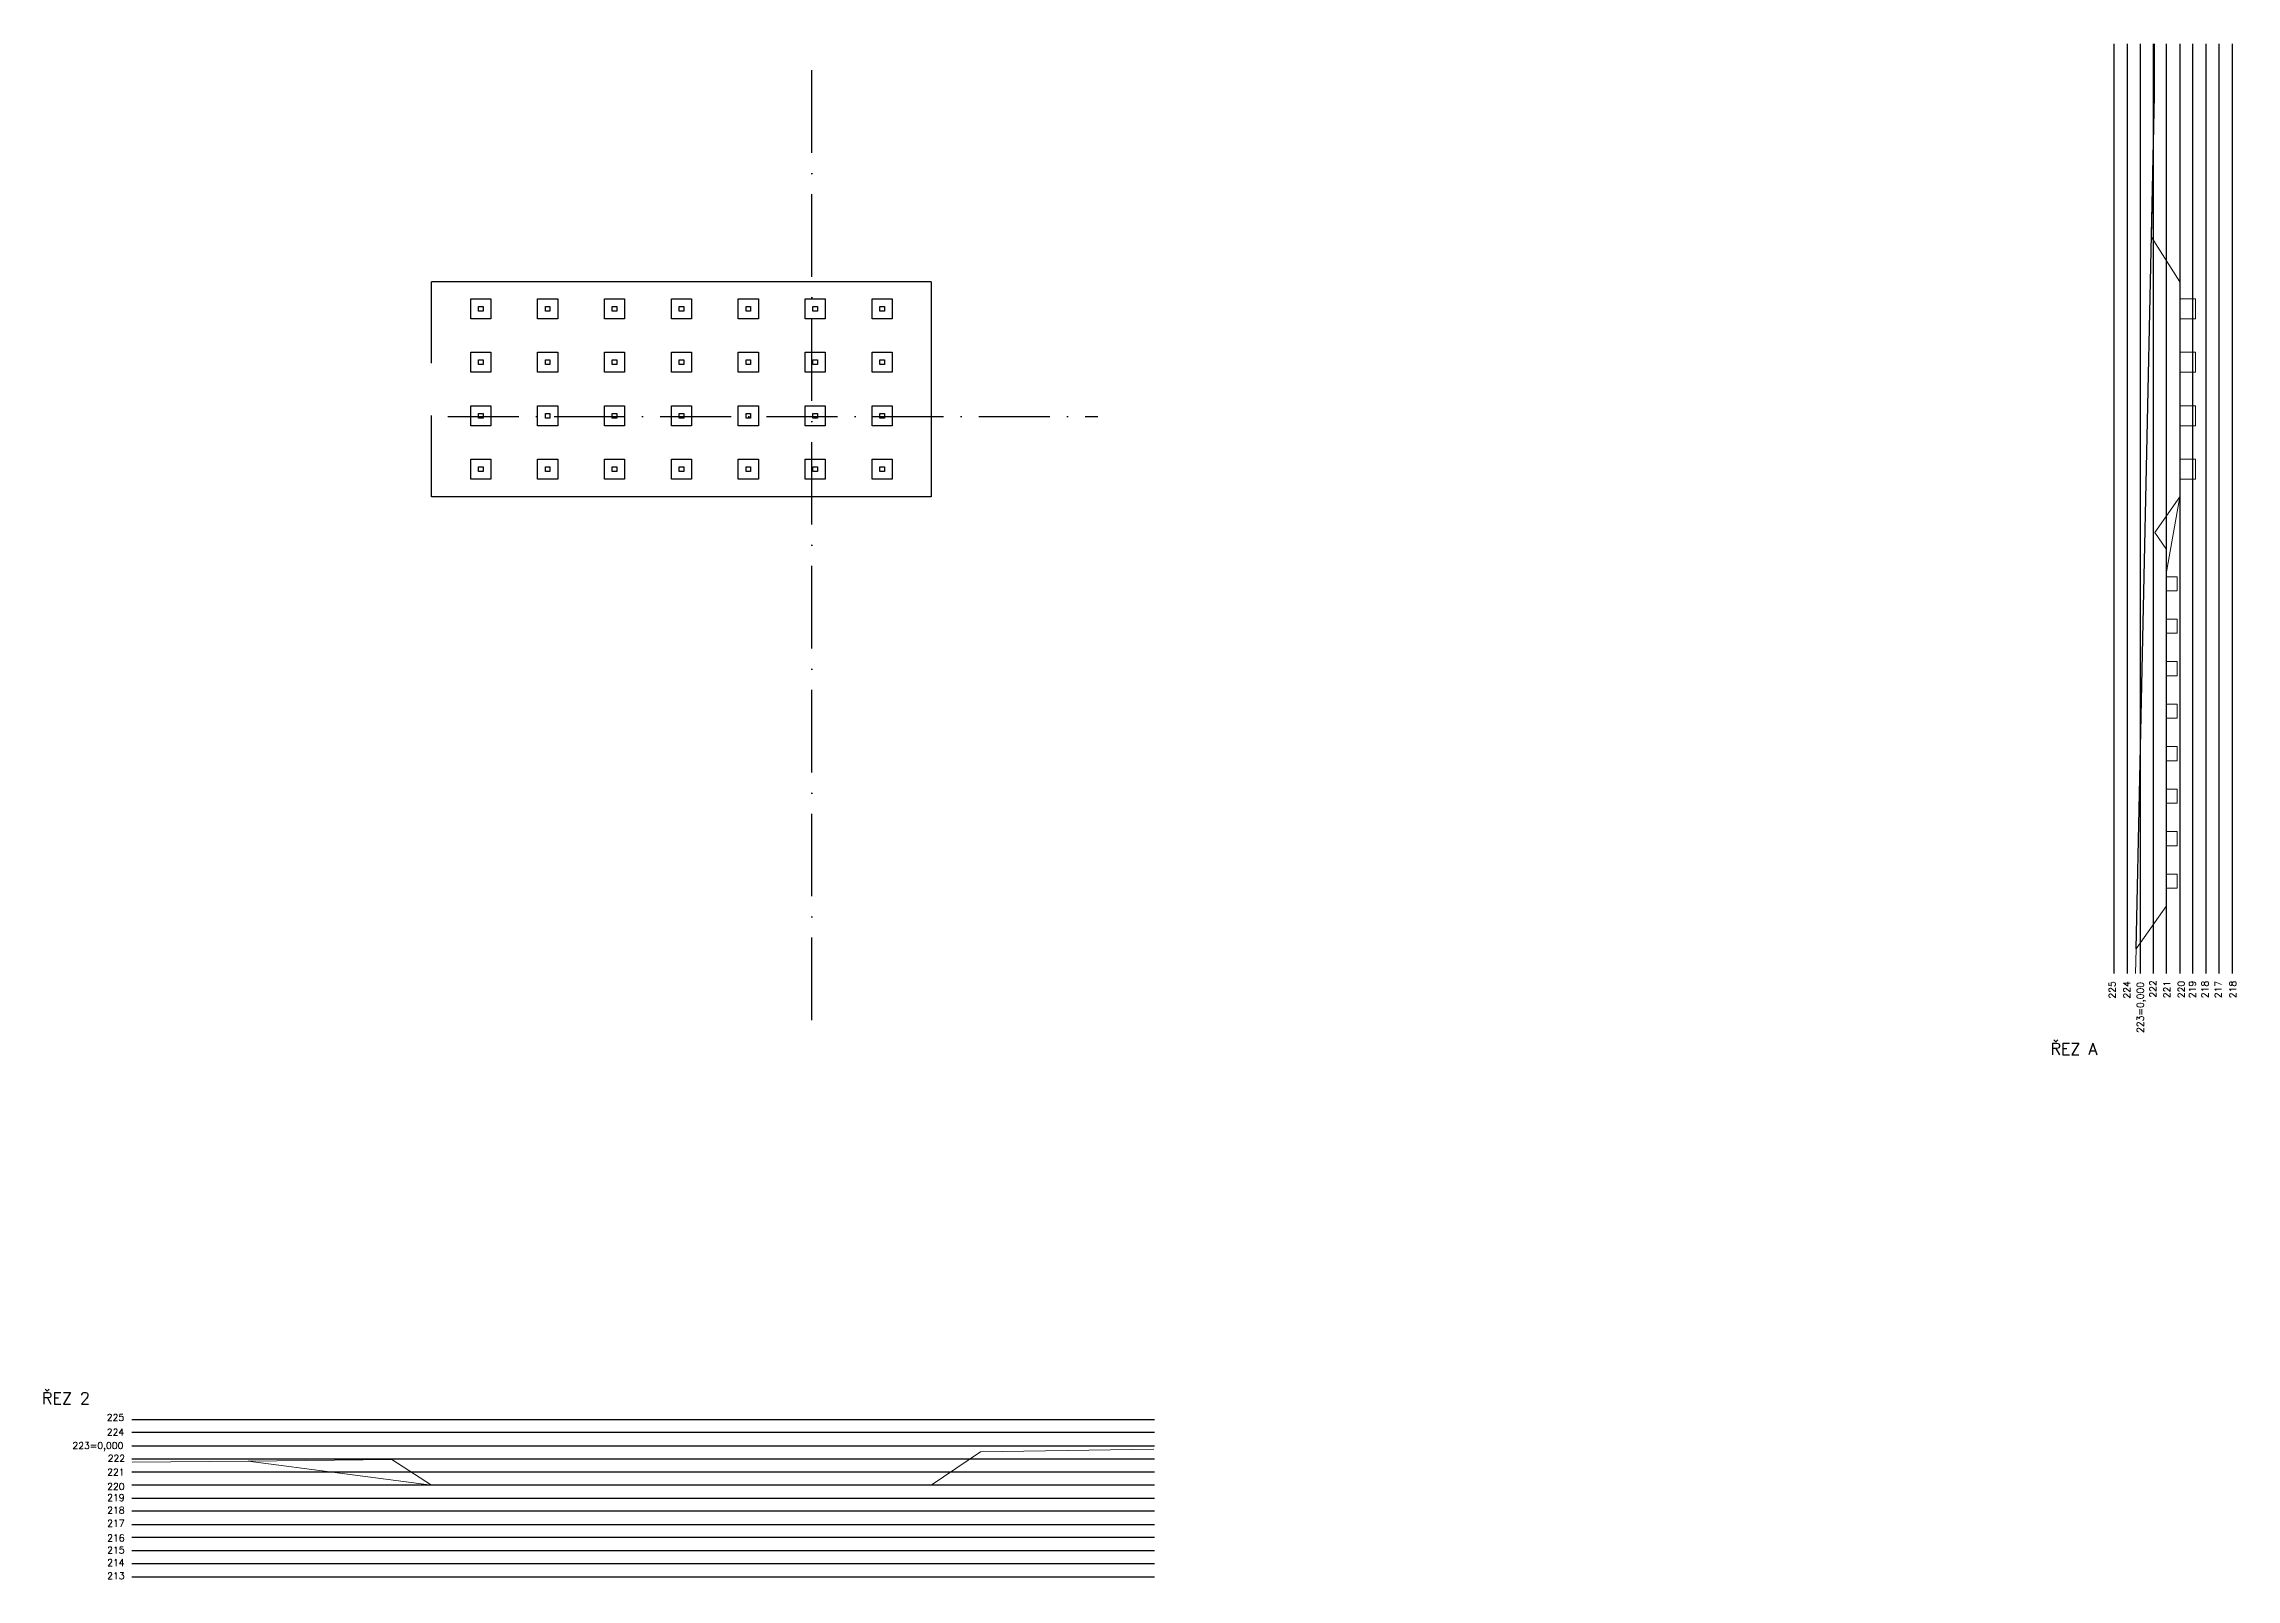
# Model space of a CAD drawing. Header units: millimetres. Extents: x -3518363 to 3223740, y -1530229 to 774657.
# Drawn here: x 1652754 to 1819923, y 164234 to 281337 of the extents above; entities that cross this region are included whole.
import ezdxf

# ---------------------------------------------------------------- set-up
doc = ezdxf.new("R2010")
doc.units = ezdxf.units.MM
doc.header["$LTSCALE"] = 15
doc.header["$MEASUREMENT"] = 0
doc.linetypes.add('ACAD_ISO10W100', pattern=[18, 12, -3, 0, -3])
doc.layers.get('DEFPOINTS').update_dxf_attribs({"linetype": 'CONTINUOUS'})
for name, color, linetype in [('obj 1 patky', 130, 'CONTINUOUS'), ('objekt 1', 40, 'CONTINUOUS'), ('sloupy', 100, 'CONTINUOUS'), ('ŘEZ bílá', 251, 'ACAD_ISO10W100'), ('ŘEZ čerch', 10, 'ACAD_ISO10W100')]:
    doc.layers.add(name, color=color, linetype=linetype)
doc.layers.add('texty', color=255, linetype='CONTINUOUS', lineweight=15)
doc.layers.add('ŘEZ', color=11, linetype='ACAD_ISO10W100', lineweight=15)
doc.styles.add('romans', font='romans.shx')

msp = doc.modelspace()

# ---------------------------------------------------------------- linework, layer by layer
at = {"layer": 'DEFPOINTS', "linetype": 'ByBlock', "extrusion": (1.93959e-16, -3.39308e-16, -1)}
msp.add_line((1812293.248, 212316.458), (1813694.286, 277398.045), dxfattribs=at)
at = {"layer": 'obj 1 patky', "extrusion": (1.93959e-16, -3.39308e-16, -1)}
for points in [[(-1686838.376, 261896.607), (-1686838.376, 260366.607), (-1685308.376, 260366.607), (-1685308.376, 261896.607)], [(-1691938.376, 261896.607), (-1691938.376, 260366.607), (-1690408.376, 260366.607), (-1690408.376, 261896.607)], [(-1697038.376, 261896.607), (-1697038.376, 260366.607), (-1695508.376, 260366.607), (-1695508.376, 261896.607)], [(-1697038.376, 261896.607), (-1697038.376, 260366.607), (-1695508.376, 260366.607), (-1695508.376, 261896.607)], [(-1702138.376, 261896.607), (-1702138.376, 260366.607), (-1700608.376, 260366.607), (-1700608.376, 261896.607)], [(-1702138.376, 261896.607), (-1702138.376, 260366.607), (-1700608.376, 260366.607), (-1700608.376, 261896.607)], [(-1707238.376, 261896.607), (-1707238.376, 260366.607), (-1705708.376, 260366.607), (-1705708.376, 261896.607)], [(-1707238.376, 261896.607), (-1707238.376, 260366.607), (-1705708.376, 260366.607), (-1705708.376, 261896.607)], [(-1712338.376, 261896.607), (-1712338.376, 260366.607), (-1710808.376, 260366.607), (-1710808.376, 261896.607)], [(-1712338.376, 261896.607), (-1712338.376, 260366.607), (-1710808.376, 260366.607), (-1710808.376, 261896.607)], [(-1717438.376, 261896.607), (-1717438.376, 260366.607), (-1715908.376, 260366.607), (-1715908.376, 261896.607)], [(-1717438.376, 261896.607), (-1717438.376, 260366.607), (-1715908.376, 260366.607), (-1715908.376, 261896.607)], [(-1686838.376, 257816.607), (-1686838.376, 256286.607), (-1685308.376, 256286.607), (-1685308.376, 257816.607)], [(-1691938.376, 257816.607), (-1691938.376, 256286.607), (-1690408.376, 256286.607), (-1690408.376, 257816.607)], [(-1697038.376, 257816.607), (-1697038.376, 256286.607), (-1695508.376, 256286.607), (-1695508.376, 257816.607)], [(-1697038.376, 257816.607), (-1697038.376, 256286.607), (-1695508.376, 256286.607), (-1695508.376, 257816.607)], [(-1702138.376, 257816.607), (-1702138.376, 256286.607), (-1700608.376, 256286.607), (-1700608.376, 257816.607)], [(-1702138.376, 257816.607), (-1702138.376, 256286.607), (-1700608.376, 256286.607), (-1700608.376, 257816.607)], [(-1707238.376, 257816.607), (-1707238.376, 256286.607), (-1705708.376, 256286.607), (-1705708.376, 257816.607)], [(-1707238.376, 257816.607), (-1707238.376, 256286.607), (-1705708.376, 256286.607), (-1705708.376, 257816.607)], [(-1712338.376, 257816.607), (-1712338.376, 256286.607), (-1710808.376, 256286.607), (-1710808.376, 257816.607)], [(-1712338.376, 257816.607), (-1712338.376, 256286.607), (-1710808.376, 256286.607), (-1710808.376, 257816.607)], [(-1717438.376, 257816.607), (-1717438.376, 256286.607), (-1715908.376, 256286.607), (-1715908.376, 257816.607)], [(-1686838.376, 253736.607), (-1686838.376, 252206.607), (-1685308.376, 252206.607), (-1685308.376, 253736.607)], [(-1691938.376, 253736.607), (-1691938.376, 252206.607), (-1690408.376, 252206.607), (-1690408.376, 253736.607)], [(-1697038.376, 253736.607), (-1697038.376, 252206.607), (-1695508.376, 252206.607), (-1695508.376, 253736.607)], [(-1697038.376, 253736.607), (-1697038.376, 252206.607), (-1695508.376, 252206.607), (-1695508.376, 253736.607)], [(-1702138.376, 253736.607), (-1702138.376, 252206.607), (-1700608.376, 252206.607), (-1700608.376, 253736.607)], [(-1702138.376, 253736.607), (-1702138.376, 252206.607), (-1700608.376, 252206.607), (-1700608.376, 253736.607)], [(-1707238.376, 253736.607), (-1707238.376, 252206.607), (-1705708.376, 252206.607), (-1705708.376, 253736.607)], [(-1707238.376, 253736.607), (-1707238.376, 252206.607), (-1705708.376, 252206.607), (-1705708.376, 253736.607)], [(-1712338.376, 253736.607), (-1712338.376, 252206.607), (-1710808.376, 252206.607), (-1710808.376, 253736.607)], [(-1712338.376, 253736.607), (-1712338.376, 252206.607), (-1710808.376, 252206.607), (-1710808.376, 253736.607)], [(-1712338.376, 253736.607), (-1712338.376, 252206.607), (-1710808.376, 252206.607), (-1710808.376, 253736.607)], [(-1712338.376, 253736.607), (-1712338.376, 252206.607), (-1710808.376, 252206.607), (-1710808.376, 253736.607)], [(-1717438.376, 253736.607), (-1717438.376, 252206.607), (-1715908.376, 252206.607), (-1715908.376, 253736.607)], [(-1686838.376, 249656.607), (-1686838.376, 248126.607), (-1685308.376, 248126.607), (-1685308.376, 249656.607)], [(-1691938.376, 249656.607), (-1691938.376, 248126.607), (-1690408.376, 248126.607), (-1690408.376, 249656.607)], [(-1697038.376, 249656.607), (-1697038.376, 248126.607), (-1695508.376, 248126.607), (-1695508.376, 249656.607)], [(-1697038.376, 249656.607), (-1697038.376, 248126.607), (-1695508.376, 248126.607), (-1695508.376, 249656.607)], [(-1702138.376, 249656.607), (-1702138.376, 248126.607), (-1700608.376, 248126.607), (-1700608.376, 249656.607)], [(-1702138.376, 249656.607), (-1702138.376, 248126.607), (-1700608.376, 248126.607), (-1700608.376, 249656.607)], [(-1707238.376, 249656.607), (-1707238.376, 248126.607), (-1705708.376, 248126.607), (-1705708.376, 249656.607)], [(-1707238.376, 249656.607), (-1707238.376, 248126.607), (-1705708.376, 248126.607), (-1705708.376, 249656.607)], [(-1712338.376, 249656.607), (-1712338.376, 248126.607), (-1710808.376, 248126.607), (-1710808.376, 249656.607)], [(-1712338.376, 249656.607), (-1712338.376, 248126.607), (-1710808.376, 248126.607), (-1710808.376, 249656.607)], [(-1717438.376, 249656.607), (-1717438.376, 248126.607), (-1715908.376, 248126.607), (-1715908.376, 249656.607)]]:
    msp.add_lwpolyline(points, close=True, dxfattribs=at)
at = {"layer": 'objekt 1', "extrusion": (1.93959e-16, -3.39308e-16, -1)}
for p, q in [((1720423.376, 263176.607), (1682323.376, 263176.607)), ((1682323.376, 256976.607), (1682323.376, 263176.607)), ((1720423.376, 263176.607), (1720423.376, 246776.607)), ((1682323.376, 246776.607), (1682323.376, 252976.607)), ((1708373.376, 246776.607), (1682323.376, 246776.607)), ((1720423.376, 246776.607), (1708373.376, 246776.607))]:
    msp.add_line(p, q, dxfattribs=at)
at = {"layer": 'sloupy', "linetype": 'ByBlock', "extrusion": (1.93959e-16, -3.39308e-16, -1)}
for p, q in [((1685898.376, 261306.607), (1686248.376, 261306.607)), ((1685898.376, 260956.607), (1685898.376, 261306.607)), ((1686248.376, 260956.607), (1685898.376, 260956.607)), ((1686248.376, 261306.607), (1686248.376, 260956.607)), ((1690998.376, 261306.607), (1691348.376, 261306.607)), ((1690998.376, 260956.607), (1690998.376, 261306.607)), ((1691348.376, 260956.607), (1690998.376, 260956.607)), ((1691348.376, 261306.607), (1691348.376, 260956.607)), ((1696098.376, 261306.607), (1696448.376, 261306.607)), ((1696098.376, 260956.607), (1696098.376, 261306.607)), ((1696448.376, 260956.607), (1696098.376, 260956.607)), ((1696448.376, 261306.607), (1696448.376, 260956.607)), ((1701198.376, 261306.607), (1701548.376, 261306.607)), ((1701198.376, 260956.607), (1701198.376, 261306.607)), ((1701548.376, 260956.607), (1701198.376, 260956.607)), ((1701548.376, 261306.607), (1701548.376, 260956.607)), ((1706298.376, 261306.607), (1706648.376, 261306.607)), ((1706298.376, 260956.607), (1706298.376, 261306.607)), ((1706648.376, 260956.607), (1706298.376, 260956.607)), ((1706648.376, 261306.607), (1706648.376, 260956.607)), ((1711398.376, 261306.607), (1711748.376, 261306.607)), ((1711398.376, 260956.607), (1711398.376, 261306.607)), ((1711748.376, 260956.607), (1711398.376, 260956.607)), ((1711748.376, 261306.607), (1711748.376, 260956.607)), ((1716498.376, 261306.607), (1716848.376, 261306.607)), ((1716498.376, 260956.607), (1716498.376, 261306.607)), ((1716848.376, 260956.607), (1716498.376, 260956.607)), ((1716848.376, 261306.607), (1716848.376, 260956.607)), ((1685898.376, 257226.607), (1686248.376, 257226.607)), ((1685898.376, 256876.607), (1685898.376, 257226.607)), ((1686248.376, 256876.607), (1685898.376, 256876.607)), ((1686248.376, 257226.607), (1686248.376, 256876.607)), ((1690998.376, 257226.607), (1691348.376, 257226.607)), ((1690998.376, 256876.607), (1690998.376, 257226.607)), ((1691348.376, 256876.607), (1690998.376, 256876.607)), ((1691348.376, 257226.607), (1691348.376, 256876.607)), ((1696098.376, 257226.607), (1696448.376, 257226.607)), ((1696098.376, 256876.607), (1696098.376, 257226.607)), ((1696448.376, 256876.607), (1696098.376, 256876.607)), ((1696448.376, 257226.607), (1696448.376, 256876.607)), ((1701198.376, 257226.607), (1701548.376, 257226.607)), ((1701198.376, 256876.607), (1701198.376, 257226.607)), ((1701548.376, 256876.607), (1701198.376, 256876.607)), ((1701548.376, 257226.607), (1701548.376, 256876.607)), ((1706298.376, 257226.607), (1706648.376, 257226.607)), ((1706298.376, 256876.607), (1706298.376, 257226.607)), ((1706648.376, 256876.607), (1706298.376, 256876.607)), ((1706648.376, 257226.607), (1706648.376, 256876.607)), ((1711398.376, 257226.607), (1711748.376, 257226.607)), ((1711398.376, 256876.607), (1711398.376, 257226.607)), ((1711748.376, 256876.607), (1711398.376, 256876.607)), ((1711748.376, 257226.607), (1711748.376, 256876.607)), ((1716498.376, 257226.607), (1716848.376, 257226.607)), ((1716498.376, 256876.607), (1716498.376, 257226.607)), ((1716848.376, 256876.607), (1716498.376, 256876.607)), ((1716848.376, 257226.607), (1716848.376, 256876.607)), ((1685898.376, 253146.607), (1686248.376, 253146.607)), ((1685898.376, 252796.607), (1685898.376, 253146.607)), ((1686248.376, 252796.607), (1685898.376, 252796.607)), ((1686248.376, 253146.607), (1686248.376, 252796.607)), ((1690998.376, 253146.607), (1691348.376, 253146.607)), ((1690998.376, 252796.607), (1690998.376, 253146.607)), ((1691348.376, 252796.607), (1690998.376, 252796.607)), ((1691348.376, 253146.607), (1691348.376, 252796.607)), ((1696098.376, 253146.607), (1696448.376, 253146.607)), ((1696098.376, 252796.607), (1696098.376, 253146.607)), ((1696448.376, 252796.607), (1696098.376, 252796.607)), ((1696448.376, 253146.607), (1696448.376, 252796.607)), ((1701198.376, 253146.607), (1701548.376, 253146.607)), ((1701198.376, 252796.607), (1701198.376, 253146.607)), ((1701548.376, 252796.607), (1701198.376, 252796.607)), ((1701548.376, 253146.607), (1701548.376, 252796.607)), ((1706298.376, 253146.607), (1706648.376, 253146.607)), ((1706298.376, 252796.607), (1706298.376, 253146.607)), ((1706648.376, 252796.607), (1706298.376, 252796.607)), ((1706648.376, 253146.607), (1706648.376, 252796.607)), ((1711398.376, 253146.607), (1711748.376, 253146.607)), ((1711398.376, 252796.607), (1711398.376, 253146.607)), ((1711748.376, 252796.607), (1711398.376, 252796.607)), ((1711748.376, 253146.607), (1711748.376, 252796.607)), ((1716498.376, 253146.607), (1716848.376, 253146.607)), ((1716498.376, 252796.607), (1716498.376, 253146.607)), ((1716848.376, 252796.607), (1716498.376, 252796.607)), ((1716848.376, 253146.607), (1716848.376, 252796.607)), ((1685898.376, 249066.607), (1686248.376, 249066.607)), ((1685898.376, 248716.607), (1685898.376, 249066.607)), ((1686248.376, 248716.607), (1685898.376, 248716.607)), ((1686248.376, 249066.607), (1686248.376, 248716.607)), ((1690998.376, 249066.607), (1691348.376, 249066.607)), ((1690998.376, 248716.607), (1690998.376, 249066.607)), ((1691348.376, 248716.607), (1690998.376, 248716.607)), ((1691348.376, 249066.607), (1691348.376, 248716.607)), ((1696098.376, 249066.607), (1696448.376, 249066.607)), ((1696098.376, 248716.607), (1696098.376, 249066.607)), ((1696448.376, 248716.607), (1696098.376, 248716.607)), ((1696448.376, 249066.607), (1696448.376, 248716.607)), ((1701198.376, 249066.607), (1701548.376, 249066.607)), ((1701198.376, 248716.607), (1701198.376, 249066.607)), ((1701548.376, 248716.607), (1701198.376, 248716.607)), ((1701548.376, 249066.607), (1701548.376, 248716.607)), ((1706298.376, 249066.607), (1706648.376, 249066.607)), ((1706298.376, 248716.607), (1706298.376, 249066.607)), ((1706648.376, 248716.607), (1706298.376, 248716.607)), ((1706648.376, 249066.607), (1706648.376, 248716.607)), ((1711398.376, 249066.607), (1711748.376, 249066.607)), ((1711398.376, 248716.607), (1711398.376, 249066.607)), ((1711748.376, 248716.607), (1711398.376, 248716.607)), ((1711748.376, 249066.607), (1711748.376, 248716.607)), ((1716498.376, 249066.607), (1716848.376, 249066.607)), ((1716498.376, 248716.607), (1716498.376, 249066.607)), ((1716848.376, 248716.607), (1716498.376, 248716.607)), ((1716848.376, 249066.607), (1716848.376, 248716.607))]:
    msp.add_line(p, q, dxfattribs=at)
at = {"layer": 'ŘEZ', "linetype": 'ByBlock', "extrusion": (1.93959e-16, -3.39308e-16, -1)}
for p, q in [((1813694.286, 277398.045), (1813694.286, 281336.607)), ((1813461.721, 266594.827), (1813694.286, 277398.045)), ((1815623.376, 263176.607), (1813461.721, 266594.827)), ((1815623.376, 263176.607), (1815623.376, 246776.607)), ((1815623.376, 261896.607), (1816823.376, 261896.607)), ((1816823.376, 261896.607), (1816823.376, 260366.607)), ((1816823.376, 260366.607), (1815623.376, 260366.607)), ((1815623.376, 257816.607), (1816823.376, 257816.607)), ((1816823.376, 257816.607), (1816823.376, 256286.607)), ((1816823.376, 256286.607), (1815623.376, 256286.607)), ((1815623.376, 253736.607), (1816823.376, 253736.607)), ((1816823.376, 253736.607), (1816823.376, 252206.607)), ((1816823.376, 252206.607), (1815623.376, 252206.607)), ((1815623.376, 249656.607), (1816823.376, 249656.607)), ((1816823.376, 249656.607), (1816823.376, 248126.607)), ((1816823.376, 248126.607), (1815623.376, 248126.607)), ((1815623.376, 246776.607), (1813732.499, 244065.939)), ((1814623.376, 241076.607), (1815623.376, 246776.607)), ((1814623.376, 242776.607), (1813732.499, 244065.939)), ((1814623.376, 242776.607), (1814623.376, 215587.718)), ((1814623.376, 240696.607), (1815423.376, 240696.607)), ((1814623.376, 239616.607), (1815423.376, 239616.607)), ((1815423.376, 240696.607), (1815423.376, 239616.607)), ((1814623.376, 237456.607), (1815423.376, 237456.607)), ((1815423.376, 237456.607), (1815423.376, 236376.607)), ((1814623.376, 236376.607), (1815423.376, 236376.607)), ((1814623.376, 234216.607), (1815423.376, 234216.607)), ((1815423.376, 234216.607), (1815423.376, 233136.607)), ((1815423.376, 233136.607), (1814623.376, 233136.607)), ((1814623.376, 230976.607), (1815423.376, 230976.607)), ((1815423.376, 230976.607), (1815423.376, 229896.607)), ((1814623.376, 229896.607), (1815423.376, 229896.607)), ((1814623.376, 227736.607), (1815423.376, 227736.607)), ((1815423.376, 227736.607), (1815423.376, 226656.607)), ((1814623.376, 226656.607), (1815423.376, 226656.607)), ((1814623.376, 224496.607), (1815423.376, 224496.607)), ((1815423.376, 224496.607), (1815423.376, 223416.607)), ((1814623.376, 223416.607), (1815423.376, 223416.607)), ((1814623.376, 221256.607), (1815423.376, 221256.607)), ((1815423.376, 221256.607), (1815423.376, 220176.607)), ((1814623.376, 220176.607), (1815423.376, 220176.607)), ((1814623.376, 218016.607), (1815423.376, 218016.607)), ((1815423.376, 218016.607), (1815423.376, 216936.607)), ((1814623.376, 216936.607), (1815423.376, 216936.607)), ((1812293.248, 212316.458), (1814623.376, 215587.718)), ((1812252.565, 210426.607), (1812293.248, 212316.458)), ((1724183.919, 173946.607), (1720423.376, 171414.416)), ((1724183.919, 173946.607), (1737391.185, 174156.607)), ((1668323.376, 173246.607), (1659491.185, 173146.607)), ((1679283.376, 173356.607), (1668323.376, 173246.607)), ((1668323.376, 173246.607), (1682323.376, 171414.416)), ((1679283.376, 173356.607), (1682323.376, 171414.416)), ((1682323.376, 171414.416), (1720423.376, 171414.416))]:
    msp.add_line(p, q, dxfattribs=at)
at = {"layer": 'ŘEZ bílá', "color": 250, "linetype": 'ByBlock', "true_color": 0x1a1a1a, "extrusion": (1.93959e-16, -3.39308e-16, -1)}
for p, q in [((1810623.376, 210426.607), (1810623.376, 281336.607)), ((1811623.376, 281336.607), (1811623.376, 210426.607)), ((1812623.376, 210426.607), (1812623.376, 281336.607)), ((1813623.376, 210426.607), (1813623.376, 281336.607)), ((1814623.376, 210426.607), (1814623.376, 281336.607)), ((1815623.376, 281336.607), (1815623.376, 210426.607)), ((1816623.376, 210426.607), (1816623.376, 281336.607)), ((1817623.376, 281336.607), (1817623.376, 210426.607)), ((1818623.376, 210426.607), (1818623.376, 281336.607)), ((1819623.376, 281336.607), (1819623.376, 210426.607)), ((1659465.498, 176414.416), (1737451.185, 176414.416)), ((1737451.185, 175414.416), (1659465.498, 175414.416)), ((1659465.498, 174414.416), (1737451.185, 174414.416)), ((1659465.498, 173414.416), (1737451.185, 173414.416)), ((1659465.498, 172414.416), (1737451.185, 172414.416)), ((1737451.185, 171414.416), (1659465.498, 171414.416)), ((1659465.498, 170414.416), (1737451.185, 170414.416)), ((1737451.185, 169414.416), (1659465.498, 169414.416)), ((1659465.498, 168414.416), (1737451.185, 168414.416)), ((1737451.185, 167414.416), (1659465.498, 167414.416)), ((1659465.498, 166414.416), (1737451.185, 166414.416)), ((1737451.185, 165414.416), (1659465.498, 165414.416)), ((1659465.498, 164414.416), (1737451.185, 164414.416))]:
    msp.add_line(p, q, dxfattribs=at)
at = {"layer": 'ŘEZ čerch', "lineweight": -2, "ltscale": 35, "extrusion": (1.93959e-16, -3.39308e-16, -1)}
msp.add_line((1711311.185, 206866.607), (1711311.185, 279546.607), dxfattribs=at)
at = {"layer": 'ŘEZ čerch', "linetype": 'ACAD_ISO10W100', "ltscale": 30, "extrusion": (1.93959e-16, -3.39308e-16, -1)}
msp.add_line((1683561.185, 252916.607), (1733111.185, 252916.607), dxfattribs=at)

# ---------------------------------------------------------------- texts
at = {"layer": 'texty', "ltscale": 20, "extrusion": (1.93959e-16, -3.39308e-16, -1), "style": 'romans', "text_generation_flag": 2}
for s, p in [('225', (-1810723.376, 208516.607)), ('224', (-1811843.376, 208516.607)), ('223=0,000', (-1812873.376, 205896.607)), ('222', (-1813833.376, 208586.607)), ('221', (-1814893.376, 208546.607)), ('220', (-1815993.376, 208546.607)), ('219', (-1816843.376, 208546.607)), ('218', (-1817803.376, 208546.607)), ('217', (-1818803.376, 208546.607)), ('218', (-1819923.376, 208546.607))]:
    msp.add_text(s, height=514.897, rotation=270, dxfattribs=at).set_placement(p)
for s, height, p in [('ŘEZ A', 890.0917, (-1805761.185, 204236.607)), ('ŘEZ 2', 890.0917, (-1652601.185, 177586.607)), ('225', 514.897, (-1657555.498, 176314.416)), ('224', 514.897, (-1657555.498, 175194.416)), ('223=0,000', 514.897, (-1654935.498, 174164.416)), ('221', 514.897, (-1657585.498, 172144.416)), ('222', 514.897, (-1657625.498, 173204.416)), ('220', 514.897, (-1657585.498, 171044.416)), ('219', 514.897, (-1657585.498, 170194.416)), ('218', 514.897, (-1657585.498, 169234.416)), ('217', 514.897, (-1657585.498, 168234.416)), ('216', 514.897, (-1657585.498, 167114.416)), ('215', 514.897, (-1657585.498, 166194.416)), ('214', 514.897, (-1657585.498, 165234.416)), ('213', 514.897, (-1657585.498, 164234.416))]:
    msp.add_text(s, height=height, dxfattribs=at).set_placement(p)

doc.saveas('drawing.dxf')
